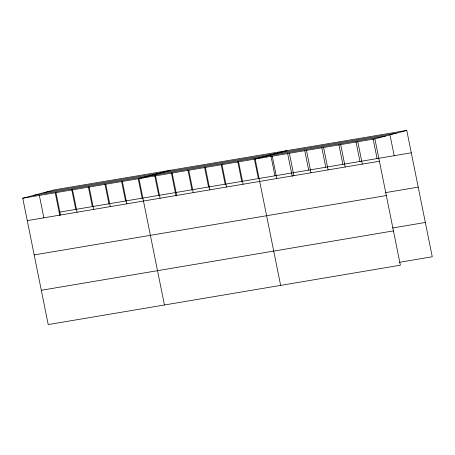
<?xml version="1.0" encoding="UTF-8"?>
<svg xmlns="http://www.w3.org/2000/svg" width="455" height="455" viewBox="0 0 455 455"><rect width="100%" height="100%" fill="white"/><g stroke="black" fill="none" stroke-linecap="round" stroke-linejoin="round"><path stroke-width="0.68" d="M406.776 130.42L374.897 138.849L400.372 265.197L48.224 324.58L22.75 198.226L54.628 189.803L406.776 130.42L432.25 256.774L399.41 262.308M170.835 170.204L138.957 178.633L164.437 304.986M287.042 150.611L255.17 159.04L280.644 285.387M44.107 192.584L396.254 133.201M33.272 195.445L385.413 136.068M22.75 198.226L374.897 138.849M59.139 212.189L411.286 152.812M27.266 220.618L379.413 161.235M385.362 192.653L418.208 187.119M34.182 254.925L386.329 195.548M392.494 228L425.334 222.461M41.308 290.273L393.456 230.89M389.941 134.663L394.184 155.695M373.111 138.9L377.081 158.579M357.795 141.732L362.305 164.124M356.009 141.784L359.973 161.462M340.687 144.616L345.203 167.008M338.901 144.673L342.871 164.346M323.585 147.5L328.101 169.891M321.799 147.556L325.769 167.23M306.482 150.383L310.992 172.775M304.696 150.44L308.661 170.113M289.374 153.267L293.89 175.658M287.588 153.324L292.252 176.432M272.272 156.156L276.788 178.542M270.987 156.122L274.957 175.801M254.39 158.92L258.355 178.599M238.568 161.838L243.078 184.224M237.789 161.724L241.753 181.397M221.966 164.636L226.476 187.028M221.187 164.522L225.151 184.195M205.364 167.434L209.88 189.826M204.585 167.321L208.549 186.994M188.762 170.233L193.278 192.624M187.983 170.119L191.953 189.798M172.161 173.036L176.676 195.423M171.381 172.917L176.039 196.025M155.559 175.835L160.075 198.221M154.78 175.715L158.749 195.394M138.178 178.519L142.148 198.192M122.355 181.431L126.871 203.823M121.576 181.317L125.546 200.991M105.753 184.23L110.269 206.621M104.98 184.116L108.944 203.794M89.157 187.033L93.667 209.419M88.378 186.914L92.342 206.593M72.555 189.832L77.066 212.218M71.776 189.712L75.74 209.391M55.954 192.63L60.469 215.022M55.174 192.516L59.832 215.619M39.352 195.428L43.868 217.82"/></g></svg>
